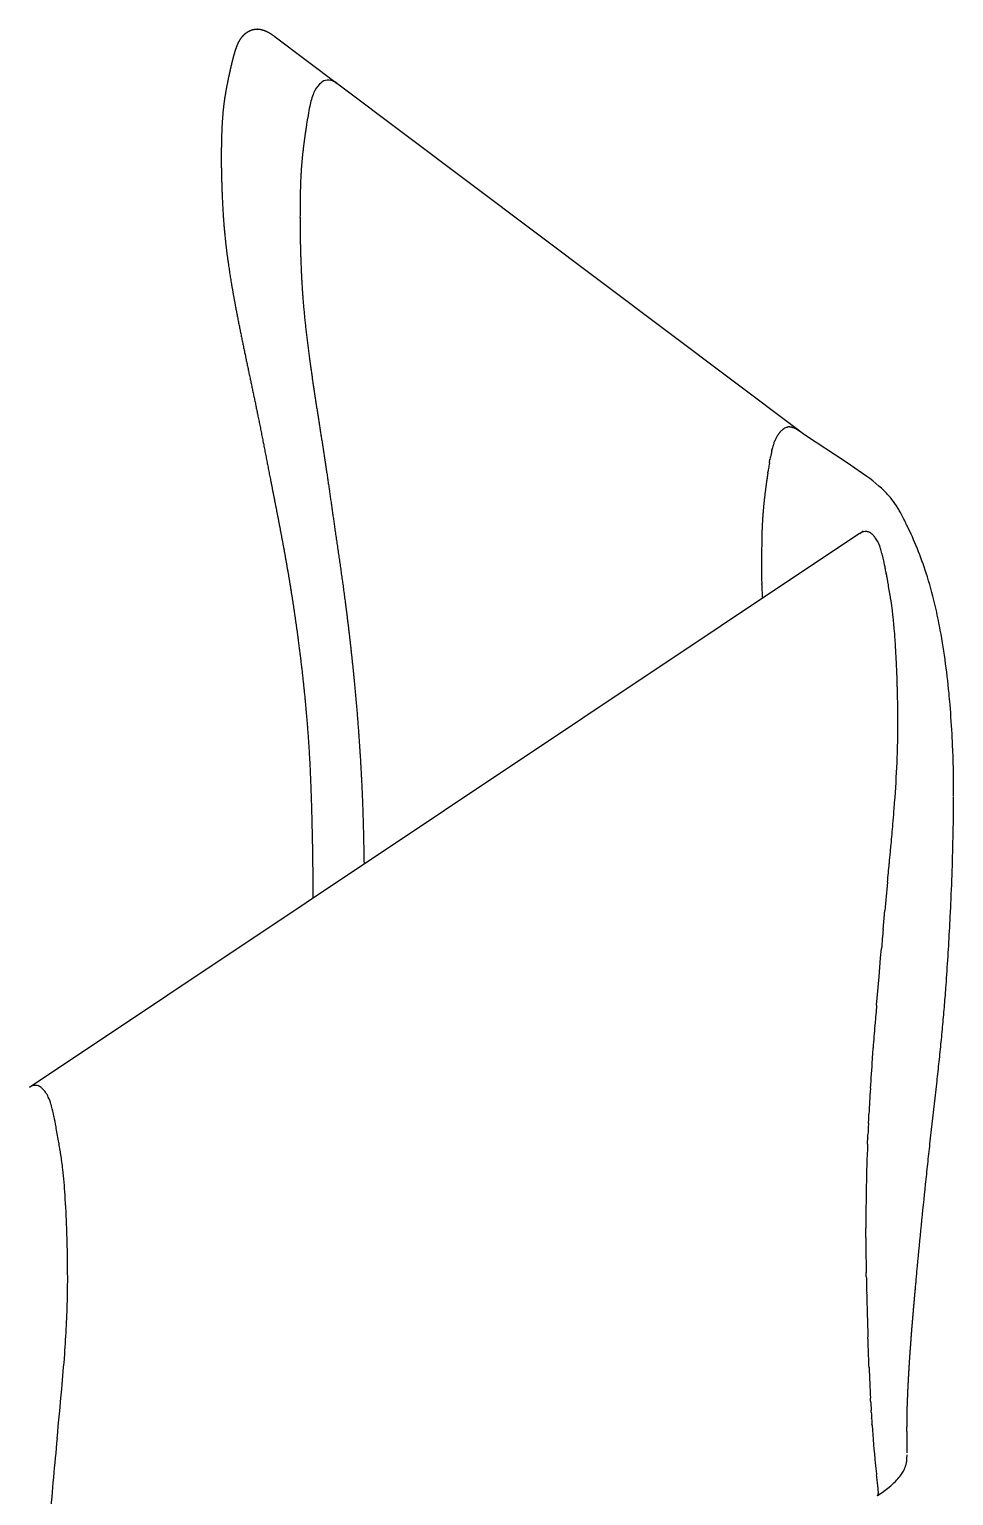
# Model space of a CAD drawing. Header units: millimetres. Extents: x 6152 to 28526, y 1087 to 12861.
# Drawn here: x 7864.3 to 8023.2, y 10728.6 to 10980.9 of the extents above; entities that cross this region are included whole.
import ezdxf

# ---------------------------------------------------------------- set-up
doc = ezdxf.new("R2010")
doc.units = ezdxf.units.MM
doc.header["$LTSCALE"] = 0.05

msp = doc.modelspace()

# ---------------------------------------------------------------- linework, layer by layer
for p, q in [((7917.23, 10971.57), (7906.55, 10979.61)), ((7996.59, 10911.87), (7917.31, 10971.51)), ((7992.92, 10911.03), (7992.89, 10910.98)), ((7992.92, 10911.03), (7992.95, 10911.07)), ((7992.97, 10911.09), (7992.95, 10911.07)), ((7992.97, 10911.09), (7993.01, 10911.16)), ((7993.05, 10911.22), (7993.01, 10911.16)), ((7993.05, 10911.22), (7993.08, 10911.26)), ((7993.1, 10911.28), (7993.08, 10911.26)), ((7993.1, 10911.28), (7993.14, 10911.34)), ((7993.19, 10911.4), (7993.14, 10911.34)), ((7993.19, 10911.4), (7993.21, 10911.44)), ((7993.23, 10911.46), (7993.21, 10911.44)), ((7993.38, 10911.63), (7993.35, 10911.61)), ((7993.53, 10911.79), (7993.5, 10911.77)), ((7993.53, 10911.79), (7993.56, 10911.82)), ((7993.58, 10911.85), (7993.56, 10911.82)), ((7993.58, 10911.85), (7993.62, 10911.88)), ((7993.63, 10911.9), (7993.62, 10911.88)), ((7993.85, 10912.08), (7993.8, 10912.04)), ((7993.85, 10912.08), (7993.86, 10912.09)), ((7993.91, 10912.13), (7993.86, 10912.09)), ((7993.91, 10912.13), (7993.92, 10912.14)), ((7993.96, 10912.17), (7993.92, 10912.14)), ((7993.96, 10912.17), (7993.99, 10912.18)), ((7994.02, 10912.21), (7993.99, 10912.18)), ((7994.02, 10912.21), (7994.05, 10912.23)), ((7994.08, 10912.24), (7994.05, 10912.23)), ((7994.08, 10912.24), (7994.12, 10912.27)), ((7994.14, 10912.28), (7994.12, 10912.27)), ((7994.52, 10912.44), (7994.47, 10912.43)), ((7994.52, 10912.44), (7994.54, 10912.45)), ((7994.65, 10912.47), (7994.69, 10912.48)), ((7994.98, 10912.51), (7995, 10912.51)), ((7995.04, 10912.51), (7995, 10912.51)), ((7995.04, 10912.51), (7995.08, 10912.5)), ((7995.11, 10912.5), (7995.08, 10912.5)), ((7995.11, 10912.5), (7995.15, 10912.5)), ((7995.28, 10912.48), (7995.34, 10912.47)), ((7995.44, 10912.45), (7995.46, 10912.44)), ((7995.5, 10912.43), (7995.46, 10912.44)), ((7995.5, 10912.43), (7995.54, 10912.42)), ((7995.57, 10912.41), (7995.54, 10912.42)), ((7995.57, 10912.41), (7995.61, 10912.4)), ((7995.63, 10912.39), (7995.61, 10912.4)), ((7995.92, 10912.28), (7995.86, 10912.3)), ((7995.92, 10912.28), (7995.95, 10912.26)), ((7996.01, 10912.23), (7995.95, 10912.26)), ((7996.01, 10912.23), (7996.04, 10912.21)), ((7996.19, 10912.13), (7996.23, 10912.11)), ((7996.31, 10912.06), (7996.23, 10912.11)), ((7996.31, 10912.06), (7996.32, 10912.05)), ((7996.37, 10912.02), (7996.32, 10912.05)), ((7996.37, 10912.02), (7996.41, 10911.99)), ((7996.43, 10911.98), (7996.41, 10911.99)), ((7996.43, 10911.98), (7996.5, 10911.93)), ((7996.54, 10911.9), (7996.5, 10911.93)), ((7996.54, 10911.9), (7996.59, 10911.87)), ((7996.66, 10911.82), (7996.59, 10911.87)), ((7996.66, 10911.82), (7996.67, 10911.81)), ((7991.96, 10908.51), (7991.94, 10908.43)), ((7991.96, 10908.51), (7991.97, 10908.57)), ((7992, 10908.67), (7991.97, 10908.57)), ((7992, 10908.67), (7992.01, 10908.72)), ((7992.16, 10909.3), (7992.12, 10909.15)), ((7992.12, 10909.14), (7992.12, 10909.15)), ((7992.31, 10909.75), (7992.3, 10909.72)), ((7992.31, 10909.75), (7992.35, 10909.86)), ((7992.37, 10909.91), (7992.35, 10909.86)), ((7992.37, 10909.91), (7992.4, 10909.98)), ((7992.43, 10910.05), (7992.4, 10909.98)), ((7992.43, 10910.05), (7992.44, 10910.09)), ((7992.47, 10910.17), (7992.44, 10910.09)), ((7992.47, 10910.17), (7992.52, 10910.26)), ((7992.52, 10910.27), (7992.56, 10910.37)), ((7992.52, 10910.27), (7992.52, 10910.26)), ((7992.59, 10910.42), (7992.56, 10910.37)), ((7992.69, 10910.63), (7992.67, 10910.58)), ((7992.8, 10910.83), (7992.78, 10910.78)), ((7991.52, 10906.25), (7991.49, 10906.06)), ((7991.52, 10906.25), (7991.55, 10906.45)), ((7991.57, 10906.58), (7991.55, 10906.45)), ((7991.57, 10906.58), (7991.62, 10906.83)), ((7991.63, 10906.9), (7991.62, 10906.83)), ((7991.63, 10906.9), (7991.65, 10907.03)), ((7991.69, 10907.22), (7991.65, 10907.03)), ((7991.69, 10907.22), (7991.72, 10907.37)), ((7991.92, 10908.35), (7991.91, 10908.28)), ((7991.92, 10908.35), (7991.94, 10908.43)), ((7991.26, 10904.63), (7991.28, 10904.78)), ((7991.3, 10904.89), (7991.28, 10904.78)), ((7991.34, 10905.12), (7991.3, 10904.89)), ((8007.02, 10894.15), (7864.3, 10798.85)), ((8007.05, 10894.17), (8007.02, 10894.15)), ((8007.14, 10894.23), (8007.07, 10894.18)), ((8010.32, 10892.44), (8010.12, 10892.83)), ((8010.34, 10892.39), (8010.32, 10892.44)), ((8010.35, 10892.36), (8010.34, 10892.39)), ((8010.9, 10890.73), (8010.89, 10890.74)), ((8010.93, 10890.6), (8010.9, 10890.73)), ((8011.34, 10888.8), (8011.26, 10889.18)), ((7990.19, 10886.25), (7990.2, 10885.56)), ((7990.2, 10885.41), (7990.2, 10885.56)), ((7990.2, 10885.41), (7990.26, 10882.96)), ((8012.82, 10879.69), (8012.62, 10881.35)), ((8012.99, 10877.96), (8012.94, 10878.45)), ((8013, 10877.84), (8012.99, 10877.96)), ((8013.32, 10872.96), (8013.31, 10873.14)), ((8013.34, 10872.6), (8013.32, 10872.96)), ((8013.35, 10872.46), (8013.34, 10872.6)), ((8013.37, 10872.07), (8013.35, 10872.46)), ((8013.37, 10871.96), (8013.37, 10872.07)), ((8013.39, 10871.62), (8013.37, 10871.96)), ((8013.39, 10871.53), (8013.39, 10871.62)), ((8013.6, 10864.44), (8013.59, 10864.95)), ((8013.6, 10863.94), (8013.6, 10864.42)), ((8013.6, 10863.84), (8013.6, 10863.94)), ((8012.35, 10839.51), (8012.43, 10840.39)), ((8012.43, 10840.39), (8012.45, 10840.67)), ((8012.34, 10839.4), (8012.35, 10839.51)), ((8011.08, 10826.03), (8011.37, 10829.28)), ((8010.66, 10821.14), (8010.8, 10822.77)), ((8010.38, 10817.89), (8010.66, 10821.14)), ((8009.96, 10813.01), (8010.38, 10817.89)), ((8009.67, 10809.52), (8009.69, 10809.75)), ((8009.29, 10804.77), (8009.35, 10805.56)), ((8009.35, 10805.56), (8009.36, 10805.68)), ((8009.23, 10803.9), (8009.29, 10804.77)), ((7864.39, 10798.9), (7864.37, 10798.89)), ((7865.32, 10799.2), (7865.3, 10799.2)), ((7865.37, 10799.2), (7865.32, 10799.2)), ((7865.65, 10799.16), (7865.65, 10799.16)), ((7866.42, 10798.73), (7866.38, 10798.76)), ((7867.99, 10795.97), (7867.98, 10795.98)), ((7868.02, 10795.85), (7867.99, 10795.97)), ((7868.02, 10795.84), (7868.02, 10795.85)), ((7868.06, 10795.73), (7868.02, 10795.84)), ((7868.06, 10795.7), (7868.06, 10795.73)), ((7868.09, 10795.61), (7868.06, 10795.7)), ((8008.56, 10792.63), (8008.6, 10793.4)), ((8008.6, 10793.45), (8008.64, 10794.27)), ((8008.64, 10794.27), (8008.64, 10794.27)), ((7868.88, 10791.95), (7868.86, 10792.08)), ((7868.91, 10791.83), (7868.88, 10791.95)), ((8008.42, 10789.36), (8008.45, 10790.13)), ((8008.45, 10790.18), (8008.48, 10790.77)), ((7869.37, 10789.24), (7869.35, 10789.32)), ((7869.58, 10787.96), (7869.57, 10787.99)), ((8008.41, 10789.1), (8008.42, 10789.36)), ((7869.69, 10787.23), (7869.68, 10787.32)), ((7869.86, 10786.03), (7869.86, 10786.08)), ((8008.11, 10774.36), (8008.11, 10774.65)), ((8008.11, 10773.83), (8008.11, 10774.36)), ((8008.11, 10773.62), (8008.11, 10773.83)), ((8008.11, 10773.02), (8008.11, 10773.62)), ((8008.18, 10766.48), (8008.17, 10766.98)), ((8008.19, 10766.29), (8008.18, 10766.48)), ((8008.49, 10755.25), (8008.47, 10755.86)), ((8008.51, 10754.81), (8008.49, 10755.25)), ((8008.53, 10754.22), (8008.51, 10754.81)), ((8008.54, 10753.77), (8008.53, 10754.22)), ((8008.56, 10753.19), (8008.54, 10753.77)), ((8008.58, 10752.72), (8008.56, 10753.19)), ((8008.6, 10752.16), (8008.58, 10752.72)), ((8008.62, 10751.67), (8008.6, 10752.16)), ((8008.64, 10751.13), (8008.62, 10751.67)), ((8008.66, 10750.62), (8008.64, 10751.13)), ((8008.93, 10744.86), (8008.9, 10745.39)), ((8009.04, 10742.95), (8009.02, 10743.3)), ((8009.11, 10741.81), (8009.11, 10741.89)), ((8009.18, 10740.71), (8009.17, 10740.88)), ((8009.99, 10731.84), (8009.95, 10732.2)), ((8010.05, 10731.24), (8009.99, 10731.84)), ((8010.1, 10730.81), (8010.05, 10731.24)), ((8010.21, 10729.77), (8010.1, 10730.81)), ((8010.11, 10728.59), (8010.13, 10728.61)), ((8010.13, 10728.61), (8010.14, 10728.62)), ((8010.14, 10728.62), (8010.15, 10728.62)), ((8010.14, 10728.62), (8010.14, 10728.62)), ((8010.15, 10728.62), (8010.16, 10728.64)), ((8010.16, 10728.64), (8010.18, 10728.65)), ((8010.16, 10728.64), (8010.16, 10728.64)), ((8010.18, 10728.65), (8010.18, 10728.66)), ((8010.2, 10728.69), (8010.21, 10728.7)), ((8010.26, 10729.16), (8010.26, 10729.2))]:
    msp.add_line(p, q)
for points in [[(8015.19, 10895.55, 0.002124), (8014.93, 10896.08, 0.002706), (8014.67, 10896.61), (8014.06, 10897.79, 0.008925), (8013.67, 10898.46), (8013.39, 10898.91), (8013.11, 10899.34), (8012.86, 10899.68), (8012.6, 10900.02), (8012.34, 10900.35), (8012.06, 10900.67), (8011.86, 10900.89), (8011.66, 10901.11), (8011.24, 10901.54), (8010.81, 10901.95), (8010.37, 10902.34), (8009.85, 10902.78), (8009.32, 10903.21), (8008.81, 10903.61), (8008.29, 10904), (8004.74, 10906.42), (7997.57, 10911.15), (7996.67, 10911.81)], [(8023.21, 10849.03, 0.005229), (8023.18, 10853.04, 0.006453), (8023.06, 10857, 0.002468), (8022.97, 10858.95, 0.006986), (8022.59, 10864.74, 0.003208), (8022.42, 10866.68, 0.023643), (8020.78, 10878.26, 0.005156), (8020.4, 10880.14, 0.005966), (8019.98, 10882.01, 0.018932), (8018.48, 10887.36, 0.036604), (8015.17, 10895.58)], [(8016.66, 10764.53, -0.000737), (8016.99, 10768.08, -0.003136), (8018.39, 10782.18, -0.000726), (8018.76, 10785.66, -0.000537), (8019.14, 10789.12), (8020.3, 10799.44, 0.00105), (8020.68, 10802.86, 0.001614), (8021.03, 10806.27, 0.002147), (8021.36, 10809.67, 0.00268), (8021.65, 10813.06, 0.002343), (8021.91, 10816.42, 0.004246), (8022.53, 10826.34, 0.001586), (8022.7, 10829.63, 0.003856), (8022.96, 10836.18, 0.003058), (8023.13, 10842.65, 0.004105), (8023.21, 10848.94)], [(8010.13, 10728.61), (8010.92, 10729.15), (8011.43, 10729.53), (8011.92, 10729.91), (8012.39, 10730.3), (8012.67, 10730.55), (8012.94, 10730.8), (8013.19, 10731.05), (8013.44, 10731.3), (8013.62, 10731.5), (8013.79, 10731.71), (8013.96, 10731.92), (8014.13, 10732.13, 0.031461), (8014.56, 10732.82), (8014.63, 10732.94), (8014.69, 10733.06), (8014.75, 10733.19), (8014.81, 10733.32), (8014.84, 10733.41), (8014.88, 10733.5), (8014.91, 10733.59), (8014.94, 10733.69), (8014.99, 10733.82), (8015.02, 10733.96), (8015.05, 10734.08), (8015.08, 10734.19), (8015.1, 10734.28), (8015.11, 10734.38), (8015.14, 10734.54), (8015.16, 10734.68), (8015.18, 10734.99), (8015.23, 10735.65)]]:
    msp.add_lwpolyline(points, format="xyb")
for centre, radius, start, end in [((7996.72, 10908.67), 4.47, 138.8932, 141.3147), ((7996.49, 10908.87), 4.16, 135.9024, 138.4352), ((7995.88, 10909.51), 3.27, 129.4137, 133.2633), ((7995.03, 10910.75), 1.77, 108.602, 120.1978), ((7994.94, 10911), 1.51, 101.3978, 105.6097), ((7994.96, 10910.87), 1.64, 89.5684, 99.6178), ((7994.95, 10910.51), 2, 80.6134, 84.1218), ((7994.91, 10910.31), 2.2, 76.2085, 78.8065), ((7994.76, 10909.83), 2.71, 66.1826, 71.2648), ((7994.37, 10909.03), 3.59, 59.6462, 62.2905), ((7991.74, 10905.26), 8.19, 51.3986, 52.929), ((8005.1, 10905.49), 13.48, 164.2994, 166.1375), ((8001.16, 10906.63), 9.39, 160.7697, 163.482), ((7997.97, 10907.85), 5.96, 152.793, 154.5153), ((7997.76, 10907.96), 5.73, 150.4985, 152.2401), ((7997.54, 10908.09), 5.47, 148.1199, 149.8912), ((8091.02, 10889.59), 100.89, 170.6042, 171.1453), ((8026.6, 10900.71), 35.51, 168.3767, 169.2012), ((8018.22, 10902.45), 26.95, 167.5089, 168.4102), ((8163.72, 10889.1), 173.55, 178.2631, 180.9409), ((8008.68, 10891.68), 2.98, 122.9916, 123.0526), ((8003.58, 10899.41), 6.29, 303.742, 310.4581), ((8008.49, 10891.99), 2.61, 118.7999, 120.9842), ((8008.31, 10892.33), 2.23, 109.4418, 118.9538), ((8008.18, 10892.66), 1.88, 104.439, 109.2462), ((8008.1, 10893.02), 1.5, 88.879, 104.73), ((8008.09, 10893.28), 1.24, 81.8564, 88.4656), ((8008.05, 10893.06), 1.47, 58.9104, 81.1968), ((8007.64, 10892.33), 2.31, 50.9513, 59.6328), ((8007.1, 10891.65), 3.18, 45.7064, 51.1072), ((8006.53, 10891.07), 3.98, 38.2894, 45.7024), ((8006.23, 10890.82), 4.38, 38.3555, 38.4084), ((8005.75, 10890.46), 4.98, 28.5002, 38.1682), ((8002.75, 10889.04), 8.3, 18.0307, 23.6071), ((7997.04, 10887.17), 14.3, 14.4504, 18.0744), ((7983.84, 10883.73), 27.94, 13.3705, 14.2277), ((7970.99, 10880.68), 41.16, 11.9271, 13.3682), ((7925.45, 10871.22), 87.66, 11.061, 11.5687), ((7863.87, 10859.01), 150.44, 10.8293, 11.1258), ((7574.35, 10807.06), 444.58, 10.2233, 10.3954), ((7839.24, 10855.13), 175.37, 9.919, 10.5639), ((7897.82, 10865.11), 115.94, 8.8564, 10.045), ((7935.03, 10870.93), 78.28, 7.6486, 8.841), ((7939.13, 10871.63), 74.12, 5.2837, 6.2471), ((7900.55, 10868.25), 112.86, 3.8967, 4.872), ((7841.75, 10864.2), 171.79, 2.9815, 3.9104), ((7793.16, 10861.84), 220.45, 1.8496, 2.5193), ((7763.37, 10860.84), 250.25, 1.5876, 1.8581), ((7750.05, 10860.44), 263.58, 0.9893, 1.5956), ((7842.02, 10861.55), 171.6, 358.6654, 0.7671), ((7775.26, 10860.9), 238.36, 0.973, 0.9833), ((7786.33, 10861.07), 227.29, 0.8425, 0.8495), ((7859.93, 10861.36), 153.69, 357.5447, 358.5785), ((7798.56, 10864.27), 215.13, 355.6259, 357.4713), ((7617.12, 10877.88), 397.08, 355.1275, 355.4508), ((7684.98, 10872.47), 329, 355.4532, 355.7075), ((7712.72, 10870.37), 301.19, 355.7106, 355.7138), ((7478.26, 10889.79), 536.45, 354.7468, 355.1205), ((7113.99, 10923.15), 902.25, 354.54657, 354.67388), ((4636.76, 11159.41), 3390.71, 354.49537, 354.55053), ((9566.42, 10684), 1561.82, 174.48306, 174.66269), ((9187.05, 10722.32), 1180.53, 174.9603, 175.11881), ((9208, 10710.04), 1202.45, 175.08758, 175.24321), ((8604.64, 10760.14), 597.02, 175.25531, 175.62455), ((8444.93, 10772.46), 436.84, 175.8998, 176.556), ((8443.3, 10772.57), 435.2, 175.8721, 175.8992), ((7865.89, 10796.41), 2.91, 121.4622, 123.7601), ((7865.73, 10796.67), 2.6, 118.7858, 120.9802), ((7865.4, 10797.35), 1.85, 93.0168, 120.068), ((7865.34, 10797.92), 1.28, 82.2098, 88.56), ((7865.35, 10797.97), 1.23, 78.8804, 82.1877), ((7865.34, 10797.94), 1.26, 75.9744, 78.842), ((7865.16, 10797.43), 1.8, 51.0016, 74.2634), ((7864.6, 10796.63), 2.77, 50.1923, 52.3171), ((7863.27, 10795.28), 4.67, 24.2125, 47.6816), ((8449.93, 10772.16), 441.84, 176.5626, 177.1313), ((8447.8, 10772.28), 439.71, 176.5554, 176.5621), ((7859.62, 10793.55), 8.71, 16.2246, 24.7237), ((7835.32, 10786.93), 33.9, 11.7957, 14.8442), ((7771.7, 10773.59), 98.91, 10.7694, 11.823), ((8454.91, 10771.91), 446.83, 177.3567, 177.5817), ((8455.29, 10771.89), 447.2, 177.3419, 177.3564), ((8453.78, 10771.96), 445.7, 177.2369, 177.2439), ((7655.24, 10752.36), 217.28, 9.7929, 10.4652), ((8452.22, 10772.02), 444.14, 177.6567, 177.6632), ((7760.17, 10770.6), 110.78, 9.0335, 9.6904), ((7778.78, 10773.57), 91.93, 8.5998, 9.0054), ((8407.59, 10773.53), 399.49, 177.7662, 179.8399), ((7791.86, 10775.53), 78.71, 7.7067, 8.5469), ((7803.61, 10777.11), 66.85, 6.5595, 7.6625), ((7803.69, 10777.13), 66.76, 6.5429, 6.5531), ((8367.08, 10773.83), 358.97, 180.1298, 180.1341), ((8370.84, 10773.88), 362.73, 180.1405, 180.8701), ((8437.27, 10774.85), 429.17, 180.8653, 181.0504), ((8571.44, 10777.52), 563.36, 181.142, 181.4239), ((8812.95, 10783.52), 804.95, 181.42407, 181.62135), ((9214.85, 10794.82), 1207.01, 181.61762, 181.84961), ((8446.36, 10768.3), 438.05, 182.3123, 182.9978), ((8357.78, 10763.74), 349.35, 183.0965, 183.3542), ((8332.32, 10762.24), 323.85, 183.4159, 183.4211), ((8313.51, 10761.11), 305.01, 183.419, 183.6124), ((8274.97, 10758.67), 266.4, 183.6288, 183.8305), ((8193.12, 10752.88), 184.34, 183.7846, 185.8394), ((8810.74, 10646.8), 946.15, 174.44084, 175.26074), ((8189.94, 10752.84), 181.17, 185.9287, 186.234), ((8365.86, 10772.04), 358.13, 186.2316, 186.386), ((7992.48, 10728.04), 17.82, 3.7171, 5.565), ((8009.93, 10728.85), 0.312, 321.6526, 329.2033), ((8009.76, 10728.93), 0.503, 332.773, 355.059), ((8007.81, 10729.01), 2.46, 0.5122, 3.7005), ((8009.07, 10729.01), 1.19, 353.7389, 0.6244)]:
    msp.add_arc(centre, radius, start, end)
for points, weights, knots in [([(7906.55, 10979.61), (7906.47, 10979.67), (7906.39, 10979.73), (7906.31, 10979.79), (7905.97, 10980.03), (7905.62, 10980.25), (7905.26, 10980.44), (7904.73, 10980.7), (7904.11, 10980.91), (7903.52, 10980.93), (7903, 10980.94), (7902.5, 10980.81), (7902.04, 10980.58), (7901.48, 10980.3), (7901, 10979.89), (7900.63, 10979.39), (7900.41, 10979.08), (7900.23, 10978.75), (7899.92, 10978.05), (7899.79, 10977.69), (7899.68, 10977.33), (7899.52, 10976.85), (7899.39, 10976.37), (7899.13, 10975.39), (7899.02, 10974.9), (7898.9, 10974.41)], [1, 0.999952251804, 0.999952251804, 1, 1, 1, 1, 1, 1, 1, 1, 1, 1, 0.981441159066, 0.981441159066, 1, 1, 1, 1, 1, 1, 1, 1, 1, 1, 1], [0, 0, 0, 0, 0.301265, 0.301265, 0.301265, 1.55415, 1.55415, 1.55415, 3.412963, 3.412963, 3.412963, 4.978413, 4.978413, 4.978413, 6.837485, 6.837485, 6.837485, 7.98329, 7.98329, 9.126316, 9.126316, 9.126316, 10.642003, 10.642003, 12.155818, 12.155818, 12.155818, 12.155818]), ([(7898.9, 10974.41), (7898.77, 10973.84), (7898.65, 10973.28), (7898.53, 10972.71), (7898.18, 10971.04), (7897.87, 10969.38), (7897.67, 10967.68), (7897.47, 10966.01), (7897.38, 10964.31), (7897.33, 10962.62), (7897.24, 10959.76), (7897.26, 10956.88), (7897.36, 10954.02), (7897.46, 10950.92), (7897.63, 10947.83), (7897.96, 10944.75), (7898.16, 10942.84), (7898.42, 10940.94), (7899, 10937.15), (7899.34, 10935.26), (7899.69, 10933.38), (7900.28, 10930.17), (7900.95, 10926.95), (7902.29, 10920.55), (7902.97, 10917.35), (7903.63, 10914.14), (7904.36, 10910.53), (7905.05, 10906.91), (7905.76, 10903.3), (7906.61, 10898.94), (7907.48, 10894.59), (7908.26, 10890.22), (7909.12, 10885.44), (7909.86, 10880.64), (7910.5, 10875.83), (7911.4, 10868.97), (7912.09, 10862.06), (7912.46, 10855.15), (7912.66, 10851.42), (7912.77, 10847.71), (7912.86, 10843.97), (7912.96, 10839.8), (7913.03, 10835.57), (7913, 10831.37)], [1, 0.999993692075, 0.999993692075, 1, 1, 1, 1, 1, 1, 1, 1, 1, 1, 1, 1, 1, 1, 1, 1, 1, 1, 1, 1, 1, 1, 1, 1, 1, 1, 1, 1, 1, 0.999823766585, 0.999823766585, 1, 1, 1, 1, 1, 1, 1, 1, 1, 1], [0, 0, 0, 0, 1.739041, 1.739041, 1.739041, 6.845316, 6.845316, 6.845316, 11.917586, 11.917586, 11.917586, 20.527044, 20.527044, 20.527044, 29.82301, 29.82301, 29.82301, 35.575534, 35.575534, 41.327541, 41.327541, 41.327541, 51.145417, 51.145417, 60.979576, 60.979576, 60.979576, 72.034405, 72.034405, 72.034405, 85.354777, 85.354777, 85.354777, 99.921516, 99.921516, 99.921516, 120.704734, 120.704734, 120.704734, 131.891669, 131.891669, 131.891669, 144.486209, 144.486209, 144.486209, 144.486209]), ([(7911.94, 10964.59), (7911.86, 10964), (7911.77, 10963.41), (7911.68, 10962.81), (7911.44, 10961.08), (7911.22, 10959.34), (7911.08, 10957.59), (7910.94, 10955.88), (7910.88, 10954.17), (7910.85, 10952.45), (7910.79, 10949.59), (7910.8, 10946.72), (7910.87, 10943.85), (7910.94, 10940.8), (7911.07, 10937.75), (7911.3, 10934.71), (7911.58, 10931.03), (7912.02, 10927.37), (7912.52, 10923.72), (7913.36, 10917.58), (7914.38, 10911.48), (7915.3, 10905.36), (7915.82, 10901.9), (7916.3, 10898.44), (7916.8, 10894.99), (7917.4, 10890.82), (7918.02, 10886.65), (7918.57, 10882.47), (7919.18, 10877.84), (7919.7, 10873.21), (7920.15, 10868.57), (7920.79, 10861.84), (7921.27, 10855.09), (7921.54, 10848.32), (7921.68, 10844.64), (7921.76, 10840.95), (7921.82, 10837.26)], [1, 0.999997293623, 0.999997293623, 1, 1, 1, 1, 1, 1, 1, 1, 1, 1, 1, 1, 1, 1, 1, 1, 1, 1, 1, 1, 1, 1, 1, 1, 1, 0.999897685696, 0.999897685696, 1, 1, 1, 1, 1, 1, 1], [0, 0, 0, 0, 1.80162, 1.80162, 1.80162, 7.081371, 7.081371, 7.081371, 12.228177, 12.228177, 12.228177, 20.833697, 20.833697, 20.833697, 29.993041, 29.993041, 29.993041, 41.087962, 41.087962, 41.087962, 59.781377, 59.781377, 59.781377, 70.318024, 70.318024, 70.318024, 83.030884, 83.030884, 83.030884, 97.019413, 97.019413, 97.019413, 117.348747, 117.348747, 117.348747, 128.416759, 128.416759, 128.416759, 128.416759]), ([(7991.26, 10904.63), (7991.19, 10904.12), (7991.11, 10903.61), (7991.04, 10903.11), (7990.8, 10901.37), (7990.58, 10899.64), (7990.44, 10897.88), (7990.34, 10896.71), (7990.28, 10895.53), (7990.24, 10894.36)], [1, 0.999997410146, 0.999997410146, 1, 1, 1, 1, 1, 1, 1], [0, 0, 0, 0, 1.537006, 1.537006, 1.537006, 6.816758, 6.816758, 6.816758, 10.355187, 10.355187, 10.355187, 10.355187]), ([(8015.23, 10735.94), (8015.23, 10736.32), (8015.23, 10736.71), (8015.22, 10737.09), (8015.21, 10737.47), (8015.21, 10737.85), (8015.2, 10738.24), (8015.2, 10738.61), (8015.19, 10738.99), (8015.19, 10739.36), (8015.19, 10739.73), (8015.18, 10740.11), (8015.19, 10740.48), (8015.19, 10740.85), (8015.19, 10741.22), (8015.19, 10741.6), (8015.2, 10741.97), (8015.21, 10742.35), (8015.21, 10742.72), (8015.22, 10743.1), (8015.23, 10743.48), (8015.24, 10743.86), (8015.26, 10744.24), (8015.27, 10744.62), (8015.28, 10745), (8015.3, 10745.38), (8015.31, 10745.76), (8015.33, 10746.14), (8015.34, 10746.52), (8015.36, 10746.9), (8015.38, 10747.28), (8015.4, 10747.66), (8015.42, 10748.04), (8015.44, 10748.42), (8015.46, 10748.81), (8015.48, 10749.19), (8015.5, 10749.57), (8015.52, 10749.95), (8015.55, 10750.34), (8015.57, 10750.72), (8015.59, 10751.1), (8015.62, 10751.48), (8015.64, 10751.87), (8015.67, 10752.25), (8015.69, 10752.63), (8015.72, 10753.02), (8015.75, 10753.4), (8015.77, 10753.78), (8015.8, 10754.17), (8015.83, 10754.55), (8015.86, 10754.93), (8015.89, 10755.32), (8015.91, 10755.7), (8015.94, 10756.08), (8015.97, 10756.47), (8016, 10756.85), (8016.03, 10757.23), (8016.06, 10757.62), (8016.1, 10758), (8016.13, 10758.39), (8016.16, 10758.77), (8016.19, 10759.15), (8016.22, 10759.54), (8016.26, 10759.92), (8016.29, 10760.3), (8016.32, 10760.69), (8016.35, 10761.07), (8016.39, 10761.45), (8016.42, 10761.84), (8016.46, 10762.22), (8016.49, 10762.6), (8016.52, 10762.99), (8016.56, 10763.37), (8016.59, 10763.74), (8016.63, 10764.1), (8016.66, 10764.47)], [1, 0.999999004171, 0.999999004171, 1, 1, 1, 1, 0.99999543672, 0.99999543672, 1, 0.999991073745, 0.999991073745, 1, 0.999990638454, 0.999990638454, 1, 0.999992899998, 0.999992899998, 1, 0.999995233511, 0.999995233511, 1, 0.999996494134, 0.999996494134, 1, 0.999996998631, 0.999996998631, 1, 0.999997476362, 0.999997476362, 1, 0.999997909503, 0.999997909503, 1, 0.999998305687, 0.999998305687, 1, 0.999998631538, 0.999998631538, 1, 0.999998834614, 0.999998834614, 1, 0.999998975755, 0.999998975755, 1, 0.999999111665, 0.999999111665, 1, 0.999999234161, 0.999999234161, 1, 0.999999345783, 0.999999345783, 1, 0.999999446412, 0.999999446412, 1, 1, 1, 1, 1, 1, 1, 1, 1, 1, 1, 1, 1, 1, 1, 1, 1, 1, 1], [0, 0, 0, 0, 1.155498, 1.155498, 1.155498, 2.36972, 2.36972, 2.36972, 3.49274, 3.49274, 3.49274, 4.609552, 4.609552, 4.609552, 5.728863, 5.728863, 5.728863, 6.855593, 6.855593, 6.855593, 7.99003, 7.99003, 7.99003, 9.129282, 9.129282, 9.129282, 10.270928, 10.270928, 10.270928, 11.414886, 11.414886, 11.414886, 12.561029, 12.561029, 12.561029, 13.709277, 13.709277, 13.709277, 14.859384, 14.859384, 14.859384, 16.010705, 16.010705, 16.010705, 17.162817, 17.162817, 17.162817, 18.315633, 18.315633, 18.315633, 19.469018, 19.469018, 19.469018, 20.622858, 20.622858, 20.622858, 21.777044, 21.777044, 21.777044, 22.987109, 22.987109, 22.987109, 24.196559, 24.196559, 24.196559, 25.405286, 25.405286, 25.405286, 26.613154, 26.613154, 26.613154, 27.820183, 27.820183, 27.820183, 28.971267, 28.971267, 28.971267, 28.971267])]:
    msp.add_rational_spline(points, weights, degree=3, knots=knots)
for points, knots in [([(7917.31, 10971.51), (7917.26, 10971.55), (7917.2, 10971.6), (7916.91, 10971.8), (7916.66, 10971.95), (7916.4, 10972.05), (7916.01, 10972.2), (7915.59, 10972.27), (7915.18, 10972.15), (7914.8, 10972.05), (7914.45, 10971.78), (7914.15, 10971.47), (7913.74, 10971.06), (7913.41, 10970.54), (7913.16, 10969.97), (7912.85, 10969.26), (7912.65, 10968.47), (7912.49, 10967.69), (7912.27, 10966.67), (7912.11, 10965.63), (7911.94, 10964.59)], [333.892777, 333.892777, 333.892777, 333.892777, 334.139641, 334.139641, 335.159332, 335.159332, 335.159332, 336.727116, 336.727116, 336.727116, 338.219432, 338.219432, 338.219432, 340.189183, 340.189183, 340.189183, 342.628134, 342.628134, 342.628134, 345.803257, 345.803257, 345.803257, 345.803257]), ([(7869.05, 10738.45), (7869.32, 10741.28), (7869.79, 10746.12), (7870.47, 10754.21), (7870.86, 10761.31), (7870.87, 10767.47), (7870.8, 10771.42), (7870.68, 10775.45), (7870.47, 10779.9), (7870.19, 10783.28), (7870.02, 10784.74)], [0, 0, 0, 0, 8.530505, 14.574632, 24.347201, 29.873758, 33.031772, 36.226459, 41.969891, 46.38346, 46.38346, 46.38346, 46.38346])]:
    msp.add_open_spline(points, degree=3, knots=knots)

doc.saveas('drawing.dxf')
